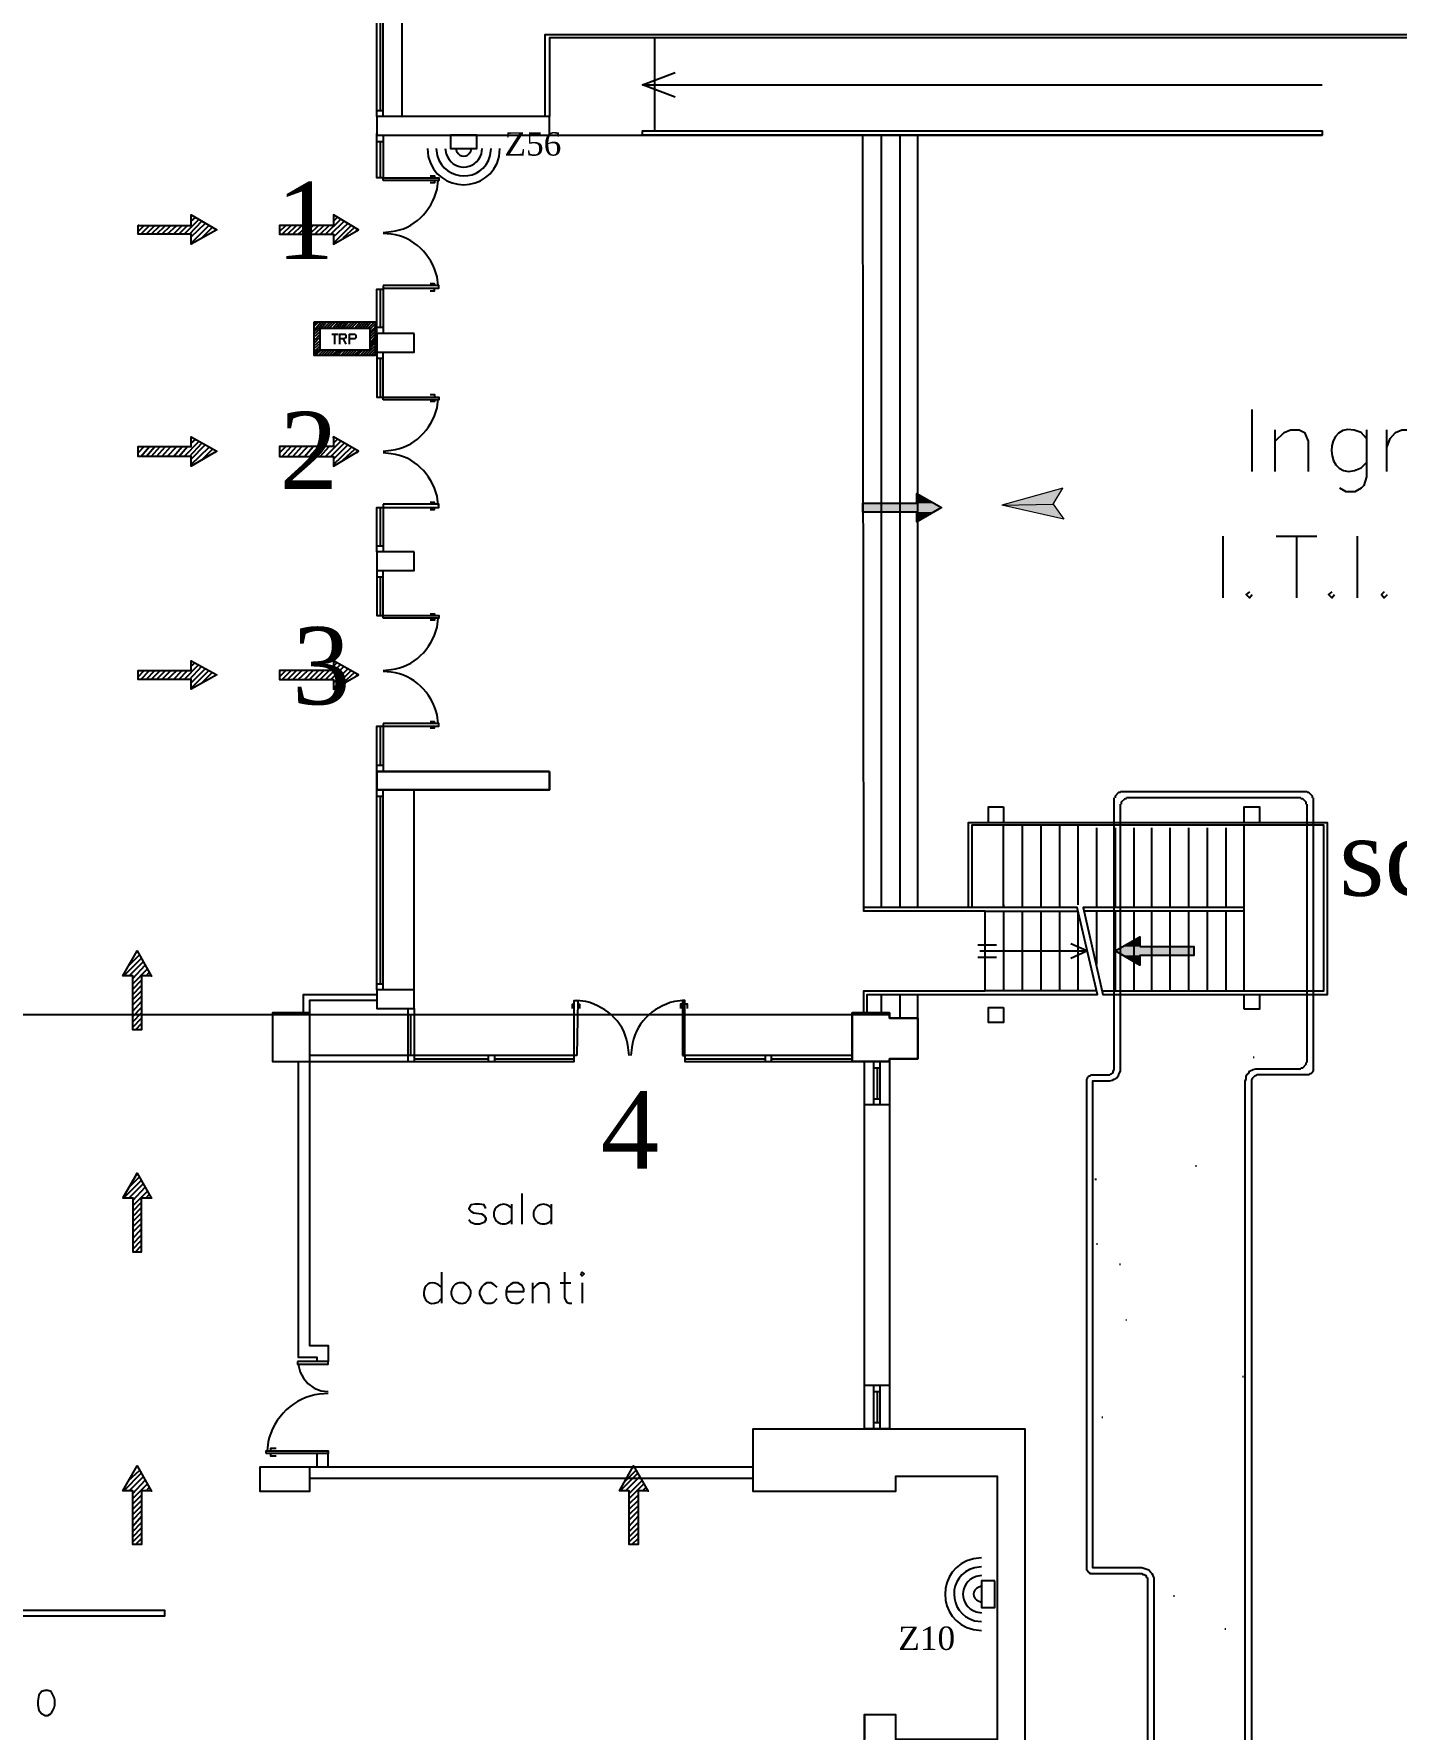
# Model space of a CAD drawing. Header units: millimetres. Extents: x 2592 to 5194, y 1172 to 2359.
# Drawn here: x 2598.707 to 2599.99, y 1181.737 to 1183.334 of the extents above; entities that cross this region are included whole.
import ezdxf

# ---------------------------------------------------------------- set-up
doc = ezdxf.new("R2010")
doc.units = ezdxf.units.MM
for name, color, linetype in [('PDF _Geometria', 7, 'Continuous'), ('PDF _Riempimenti solidi', 3, 'Continuous'), ('PDF _Testo', 7, 'Continuous')]:
    doc.layers.add(name, color=color, linetype=linetype)
doc.styles.add('PDF Times New Roman', font='times.ttf')

msp = doc.modelspace()

# ---------------------------------------------------------------- linework, layer by layer
msp.add_line((2595.3128, 1182.4099), (2599.5128, 1182.4099))
at = {"layer": 'PDF _Geometria', "lineweight": 25}
for points in [[(2599.0536, 1183.4232), (2599.0536, 1183.2557)], [(2599.1886, 1183.2557), (2599.1886, 1183.3332), (2600.1003, 1183.3332), (2600.1003, 1183.2382), (2600.0969, 1183.2382), (2600.0969, 1183.3299), (2599.1928, 1183.3299), (2599.1928, 1183.2557)], [(2599.2919, 1183.2424), (2599.2919, 1183.3299)], [(2599.3111, 1183.274), (2599.2803, 1183.2857), (2599.3111, 1183.2974)], [(2599.2803, 1183.2857), (2599.9203, 1183.2857)], [(2599.1928, 1183.2382), (2599.1928, 1183.2557), (2599.0303, 1183.2557), (2599.0303, 1183.2382), (2599.1928, 1183.2382), (2599.9203, 1183.2382), (2599.2803, 1183.2382), (2599.2803, 1183.2424), (2599.9203, 1183.2424), (2599.9203, 1183.2382)], [(2599.7078, 1182.4324), (2599.6028, 1182.4324), (2599.6028, 1182.5074), (2599.4886, 1182.5074), (2599.4878, 1183.2382)], [(2599.5053, 1182.5107), (2599.5053, 1183.2382)], [(2599.5228, 1182.5107), (2599.5228, 1183.2382)], [(2599.5394, 1182.5107), (2599.5394, 1183.2382)], [(2599.8544, 1182.9215), (2599.8544, 1182.9799)], [(2599.8761, 1182.9215), (2599.8761, 1182.9607)], [(2599.8761, 1182.9499), (2599.8844, 1182.9582), (2599.8903, 1182.9607), (2599.8986, 1182.9607), (2599.9036, 1182.9582), (2599.9069, 1182.9499), (2599.9069, 1182.9215)], [(2599.9619, 1182.9607), (2599.9619, 1182.9165), (2599.9594, 1182.9082), (2599.9569, 1182.9057), (2599.9511, 1182.9024), (2599.9428, 1182.9024), (2599.9369, 1182.9057)], [(2599.9619, 1182.9524), (2599.9569, 1182.9582)], [(2599.9811, 1182.9215), (2599.9811, 1182.9607)], [(2599.9811, 1182.944), (2599.9844, 1182.9524), (2599.9894, 1182.9582), (2599.9953, 1182.9607), (2600.0036, 1182.9607)], [(2599.9569, 1182.9249), (2599.9619, 1182.9299)], [(2599.8269, 1182.8024), (2599.8269, 1182.8607)], [(2599.8769, 1182.8607), (2599.9153, 1182.8607)], [(2599.8961, 1182.8607), (2599.8961, 1182.8024)], [(2599.9536, 1182.8024), (2599.9536, 1182.8607)], [(2599.8519, 1182.8082), (2599.8486, 1182.8057), (2599.8519, 1182.8024), (2599.8544, 1182.8057)], [(2599.9294, 1182.8082), (2599.9261, 1182.8057), (2599.9294, 1182.8024), (2599.9319, 1182.8057)], [(2599.9786, 1182.8082), (2599.9761, 1182.8057), (2599.9786, 1182.8024), (2599.9819, 1182.8057)], [(2599.0303, 1182.6215), (2599.0303, 1182.639), (2599.0303, 1182.6215)], [(2599.1928, 1182.639), (2599.1928, 1182.6215), (2599.1928, 1182.639)], [(2599.0653, 1182.4332), (2599.0303, 1182.4332), (2599.0303, 1182.4157), (2599.0653, 1182.4157), (2599.0653, 1182.4332), (2599.0653, 1182.6215)], [(2599.9061, 1182.6199), (2599.7303, 1182.6199)], [(2599.7561, 1181.7107), (2599.7561, 1181.8774), (2599.7561, 1181.879), (2599.7553, 1181.8799), (2599.7544, 1181.8815), (2599.7536, 1181.8815), (2599.7528, 1181.8824), (2599.7519, 1181.8824), (2599.7503, 1181.8832), (2599.7044, 1181.8832), (2599.7019, 1181.8832), (2599.7011, 1181.884), (2599.7003, 1181.8849), (2599.6986, 1181.8865), (2599.6986, 1181.889), (2599.6986, 1182.3474), (2599.6986, 1182.349), (2599.6994, 1182.3499), (2599.6994, 1182.3507), (2599.7003, 1182.3515), (2599.7011, 1182.3524), (2599.7019, 1182.3524), (2599.7028, 1182.3532), (2599.7044, 1182.3532), (2599.7186, 1182.3532), (2599.7203, 1182.3532), (2599.7211, 1182.354), (2599.7219, 1182.354), (2599.7228, 1182.3549), (2599.7236, 1182.3557), (2599.7236, 1182.3565), (2599.7244, 1182.3582), (2599.7244, 1182.359), (2599.7244, 1182.614)], [(2599.7303, 1182.619), (2599.7286, 1182.619), (2599.7253, 1182.6157), (2599.7253, 1182.614)], [(2599.7303, 1182.3565), (2599.7303, 1182.359), (2599.7303, 1182.6082)], [(2599.7361, 1182.6132), (2599.7344, 1182.6132), (2599.7311, 1182.6099), (2599.7311, 1182.6082)], [(2599.9003, 1182.614), (2599.7361, 1182.614)], [(2599.9119, 1182.614), (2599.9119, 1182.359), (2599.9119, 1182.3565), (2599.9111, 1182.3557), (2599.9103, 1182.3549), (2599.9094, 1182.354), (2599.9086, 1182.354), (2599.9078, 1182.3532), (2599.9061, 1182.3532), (2599.8594, 1182.3532), (2599.8586, 1182.3532), (2599.8578, 1182.3524), (2599.8569, 1182.3524), (2599.8561, 1182.3515), (2599.8553, 1182.3507), (2599.8544, 1182.3499), (2599.8544, 1182.349), (2599.8536, 1182.3482), (2599.8536, 1182.3474), (2599.8536, 1181.2432)], [(2599.9053, 1182.6082), (2599.9053, 1182.6099), (2599.9019, 1182.6132), (2599.9003, 1182.6132)], [(2599.9111, 1182.614), (2599.9111, 1182.6157), (2599.9078, 1182.619), (2599.9061, 1182.619)], [(2599.9061, 1182.3649), (2599.9061, 1182.6082)], [(2599.8469, 1182.5107), (2599.6953, 1182.5107), (2599.7136, 1182.429), (2599.9253, 1182.429), (2599.9253, 1182.5907), (2599.5869, 1182.5907), (2599.5869, 1182.5107)], [(2599.7136, 1182.4324), (2599.9219, 1182.4324), (2599.9219, 1182.5882), (2599.5903, 1182.5882), (2599.5903, 1182.5107)], [(2599.6203, 1182.5132), (2599.6203, 1182.5107), (2599.6203, 1182.589)], [(2599.6378, 1182.589), (2599.6378, 1182.5107)], [(2599.6553, 1182.589), (2599.6553, 1182.5107)], [(2599.6728, 1182.589), (2599.6728, 1182.5107)], [(2599.6903, 1182.589), (2599.6903, 1182.5132)], [(2599.8469, 1182.5074), (2599.8469, 1182.589)], [(2599.7078, 1182.5857), (2599.7078, 1182.5107)], [(2599.7253, 1182.5857), (2599.7253, 1182.5107)], [(2599.7428, 1182.5857), (2599.7428, 1182.5107)], [(2599.7594, 1182.5857), (2599.7594, 1182.5107)], [(2599.7769, 1182.5857), (2599.7769, 1182.5107)], [(2599.7944, 1182.5857), (2599.7944, 1182.5107)], [(2599.8119, 1182.5857), (2599.8119, 1182.5107)], [(2599.8294, 1182.5857), (2599.8294, 1182.5107)], [(2599.4919, 1182.4115), (2599.4919, 1182.429), (2599.6028, 1182.429), (2599.7086, 1182.429), (2599.6894, 1182.5107), (2599.6028, 1182.5107), (2599.4886, 1182.5107)], [(2599.6028, 1182.5074), (2599.6903, 1182.5074), (2599.6903, 1182.4324)], [(2599.6203, 1182.5074), (2599.6203, 1182.4324)], [(2599.6378, 1182.5074), (2599.6378, 1182.4324)], [(2599.6553, 1182.5074), (2599.6553, 1182.4324)], [(2599.6728, 1182.5074), (2599.6728, 1182.4324)], [(2599.8469, 1182.4324), (2599.8469, 1182.5074), (2599.6961, 1182.5074)], [(2599.7078, 1182.5074), (2599.7078, 1182.4574)], [(2599.7253, 1182.5074), (2599.7253, 1182.4324)], [(2599.7428, 1182.5074), (2599.7428, 1182.4324)], [(2599.7594, 1182.5074), (2599.7594, 1182.4324)], [(2599.7769, 1182.5074), (2599.7769, 1182.4324)], [(2599.7944, 1182.5074), (2599.7944, 1182.4324)], [(2599.8119, 1182.5074), (2599.8119, 1182.4324)], [(2599.8294, 1182.5074), (2599.8294, 1182.4324)], [(2599.5961, 1182.4757), (2599.6136, 1182.4757)], [(2599.6836, 1182.4632), (2599.6986, 1182.4699), (2599.6836, 1182.4765)], [(2599.5961, 1182.464), (2599.6136, 1182.464)], [(2599.5978, 1182.4699), (2599.6986, 1182.4699)], [(2598.9611, 1182.4115), (2598.9611, 1182.429), (2599.0303, 1182.429)], [(2599.4886, 1182.4115), (2599.4886, 1182.4324), (2599.6028, 1182.4324)], [(2599.5053, 1182.4115), (2599.5053, 1182.429)], [(2599.5394, 1182.4065), (2599.5128, 1182.4065), (2599.5128, 1182.4115), (2599.5128, 1182.4065), (2599.5394, 1182.4065), (2599.5394, 1182.429)], [(2599.5228, 1182.4065), (2599.5228, 1182.429)], [(2598.9669, 1182.4115), (2598.9319, 1182.4115), (2598.9319, 1182.3657), (2598.9669, 1182.3657), (2598.9669, 1182.0982), (2598.9844, 1182.0982), (2598.9844, 1182.0832)], [(2599.0303, 1182.4232), (2598.9669, 1182.4232), (2598.9669, 1182.3657), (2599.0594, 1182.3657)], [(2599.4778, 1182.4115), (2599.5128, 1182.4115), (2599.4778, 1182.4115)], [(2599.4778, 1182.4115), (2599.5128, 1182.4115), (2599.4778, 1182.4115)], [(2599.4778, 1182.3657), (2599.4778, 1182.4115), (2599.4778, 1182.3657)], [(2598.9561, 1182.3657), (2598.9561, 1182.0874), (2598.9736, 1182.0874), (2598.9736, 1182.0832)], [(2599.0594, 1182.3715), (2598.9669, 1182.3715)], [(2599.5128, 1182.3249), (2599.5128, 1182.0607), (2599.5128, 1182.0199), (2599.4894, 1182.0199), (2599.4894, 1182.0607), (2599.4894, 1182.3249), (2599.4894, 1182.3657)], [(2599.5128, 1182.3657), (2599.5128, 1182.3249), (2599.4894, 1182.3249)], [(2599.8553, 1182.3699), (2599.8561, 1182.3699)], [(2599.9003, 1182.3599), (2599.9019, 1182.3599), (2599.9053, 1182.3632), (2599.9053, 1182.3649)], [(2599.7619, 1181.4174), (2599.7619, 1181.4149), (2599.7619, 1181.2432), (2599.8478, 1181.2432), (2599.8478, 1182.3474), (2599.8486, 1182.349), (2599.8486, 1182.3515), (2599.8494, 1182.3532), (2599.8511, 1182.3549), (2599.8519, 1182.3565), (2599.8553, 1182.3582), (2599.8578, 1182.359), (2599.8594, 1182.359), (2599.9003, 1182.359)], [(2599.7619, 1181.7107), (2599.7619, 1181.8774), (2599.7619, 1181.879), (2599.7611, 1181.8815), (2599.7603, 1181.8832), (2599.7586, 1181.8849), (2599.7569, 1181.8865), (2599.7553, 1181.8874), (2599.7503, 1181.889), (2599.7044, 1181.889), (2599.7044, 1182.3474), (2599.7186, 1182.3474), (2599.7203, 1182.3474)], [(2599.7061, 1182.2549), (2599.7069, 1182.2549), (2599.7078, 1182.2549)], [(2599.8011, 1182.2674), (2599.8019, 1182.2674)], [(2599.1669, 1182.2124), (2599.1669, 1182.2415)], [(2599.1328, 1182.2274), (2599.1311, 1182.2307), (2599.1269, 1182.2315), (2599.1228, 1182.2315), (2599.1186, 1182.2307), (2599.1169, 1182.2274), (2599.1186, 1182.2249), (2599.1211, 1182.2232), (2599.1286, 1182.2224), (2599.1311, 1182.2207), (2599.1328, 1182.2182), (2599.1328, 1182.2165), (2599.1311, 1182.214), (2599.1269, 1182.2124), (2599.1228, 1182.2124), (2599.1186, 1182.214), (2599.1169, 1182.2165)], [(2599.1569, 1182.2315), (2599.1569, 1182.2124)], [(2599.1944, 1182.2315), (2599.1944, 1182.2124)], [(2599.7078, 1182.194), (2599.7086, 1182.194)], [(2599.7294, 1182.1749), (2599.7303, 1182.1749)], [(2599.0911, 1182.1674), (2599.0911, 1182.1382)], [(2599.1436, 1182.1532), (2599.1403, 1182.1557), (2599.1378, 1182.1574), (2599.1336, 1182.1574), (2599.1311, 1182.1557), (2599.1286, 1182.1532), (2599.1269, 1182.149), (2599.1269, 1182.1465), (2599.1286, 1182.1424), (2599.1311, 1182.139), (2599.1336, 1182.1382), (2599.1378, 1182.1382), (2599.1403, 1182.139), (2599.1436, 1182.1424)], [(2599.1769, 1182.1382), (2599.1769, 1182.1574)], [(2599.1769, 1182.1515), (2599.1811, 1182.1557), (2599.1836, 1182.1574), (2599.1878, 1182.1574), (2599.1903, 1182.1557), (2599.1919, 1182.1515), (2599.1919, 1182.1382)], [(2599.2028, 1182.1574), (2599.2128, 1182.1574)], [(2599.2069, 1182.1674), (2599.2069, 1182.1432), (2599.2086, 1182.139), (2599.2111, 1182.1382), (2599.2136, 1182.1382)], [(2599.2236, 1182.1574), (2599.2236, 1182.1382)], [(2599.0911, 1182.1532), (2599.0878, 1182.1557)], [(2599.0878, 1182.139), (2599.0911, 1182.1424)], [(2599.1628, 1182.1382), (2599.1653, 1182.139), (2599.1686, 1182.1424)], [(2599.7353, 1182.1224), (2599.7361, 1182.1224)], [(2599.5128, 1182.0607), (2599.4894, 1182.0607)], [(2599.8453, 1182.069), (2599.8461, 1182.069)], [(2599.7128, 1182.0307), (2599.7136, 1182.0307)], [(2599.4894, 1181.7507), (2599.5186, 1181.7507), (2599.5186, 1181.7274), (2599.6144, 1181.7274), (2599.6144, 1181.9749), (2599.5186, 1181.9749), (2599.5186, 1181.9607), (2599.3844, 1181.9607), (2599.3844, 1182.0199), (2599.6403, 1182.0199), (2599.6403, 1181.6665), (2599.5128, 1181.6665), (2599.5128, 1181.6257)], [(2598.9844, 1181.984), (2598.9844, 1181.9965), (2598.9736, 1181.9965), (2598.9736, 1181.984)], [(2598.9669, 1181.984), (2599.3844, 1181.984)], [(2598.9669, 1181.9732), (2599.3844, 1181.9732)], [(2599.7803, 1181.8624), (2599.7811, 1181.8624)], [(2599.8286, 1181.8315), (2599.8294, 1181.8315)], [(2598.7236, 1181.7724), (2598.7203, 1181.7732), (2598.7178, 1181.7732), (2598.7144, 1181.7724), (2598.7119, 1181.769), (2598.7111, 1181.7632), (2598.7111, 1181.7599), (2598.7119, 1181.7549), (2598.7144, 1181.7515), (2598.7178, 1181.7499), (2598.7203, 1181.7499), (2598.7236, 1181.7515)], [(2599.5128, 1181.6665), (2599.4894, 1181.6665), (2599.4894, 1181.6765), (2599.4778, 1181.6765), (2599.4778, 1181.6824), (2599.4894, 1181.6824), (2599.4894, 1181.7507), (2599.4894, 1181.7274)]]:
    msp.add_lwpolyline(points, dxfattribs=at)
at = {"layer": 'PDF _Geometria', "color": 4, "lineweight": 25}
for points in [[(2599.0303, 1183.2557), (2599.0303, 1183.4115)], [(2599.0336, 1183.2615), (2599.0336, 1183.4057)], [(2599.0361, 1183.2557), (2599.0361, 1183.4115)], [(2599.0303, 1183.2615), (2599.0361, 1183.2615)], [(2599.0361, 1183.2382), (2599.0361, 1183.1982), (2599.0303, 1183.1982), (2599.0303, 1183.2399)], [(2599.0303, 1183.2324), (2599.0361, 1183.2324)], [(2599.0336, 1183.1982), (2599.0336, 1183.2324)], [(2599.0803, 1183.1999), (2599.0844, 1183.1999), (2599.0844, 1183.1982)], [(2599.0844, 1183.1957), (2599.0844, 1183.1932), (2599.0803, 1183.1932)], [(2599.0869, 1183.1874), (2599.0878, 1183.1957)], [(2599.0361, 1183.1465), (2599.0436, 1183.1474)], [(2599.0436, 1183.1449), (2599.0361, 1183.1457)], [(2599.0844, 1183.0965), (2599.0844, 1183.0982), (2599.0803, 1183.0982)], [(2599.0878, 1183.0965), (2599.0869, 1183.1049)], [(2599.0303, 1183.0515), (2599.0303, 1183.0932), (2599.0361, 1183.0932), (2599.0361, 1183.0515)], [(2599.0336, 1183.0574), (2599.0336, 1183.0932)], [(2599.0803, 1183.0915), (2599.0844, 1183.0915), (2599.0844, 1183.094)], [(2599.0303, 1183.0574), (2599.0361, 1183.0574)], [(2599.0303, 1183.034), (2599.0303, 1182.9915), (2599.0361, 1182.9915), (2599.0361, 1183.034)], [(2599.0303, 1183.0282), (2599.0361, 1183.0282)], [(2599.0336, 1182.9915), (2599.0336, 1183.0282)], [(2599.0803, 1182.994), (2599.0844, 1182.994), (2599.0844, 1182.9915)], [(2599.0844, 1182.989), (2599.0844, 1182.9874), (2599.0803, 1182.9874)], [(2599.0869, 1182.9815), (2599.0878, 1182.9899)], [(2599.0361, 1182.9407), (2599.0436, 1182.9415)], [(2599.0436, 1182.9382), (2599.0361, 1182.939)], [(2599.0844, 1182.8907), (2599.0844, 1182.8924), (2599.0803, 1182.8924)], [(2599.0878, 1182.8899), (2599.0869, 1182.8982)], [(2599.0303, 1182.8457), (2599.0303, 1182.8874), (2599.0361, 1182.8874), (2599.0361, 1182.8457)], [(2599.0336, 1182.8515), (2599.0336, 1182.8874)], [(2599.0803, 1182.8857), (2599.0844, 1182.8857), (2599.0844, 1182.8874)], [(2599.0303, 1182.8515), (2599.0361, 1182.8515)], [(2599.0303, 1182.8282), (2599.0303, 1182.7857), (2599.0361, 1182.7857), (2599.0361, 1182.8282)], [(2599.0303, 1182.8224), (2599.0361, 1182.8224)], [(2599.0336, 1182.7857), (2599.0336, 1182.8224)], [(2599.0803, 1182.7874), (2599.0844, 1182.7874), (2599.0844, 1182.7857)], [(2599.0844, 1182.7832), (2599.0844, 1182.7815), (2599.0803, 1182.7815)], [(2599.0869, 1182.7749), (2599.0878, 1182.7832)], [(2599.0361, 1182.734), (2599.0436, 1182.7349)], [(2599.0436, 1182.7324), (2599.0361, 1182.7332)], [(2599.0844, 1182.684), (2599.0844, 1182.6857), (2599.0803, 1182.6857)], [(2599.0878, 1182.684), (2599.0869, 1182.6924)], [(2599.0303, 1182.639), (2599.0303, 1182.6815), (2599.0361, 1182.6815), (2599.0361, 1182.639)], [(2599.0336, 1182.6449), (2599.0336, 1182.6815)], [(2599.0803, 1182.6799), (2599.0844, 1182.6799), (2599.0844, 1182.6815)], [(2599.0303, 1182.6449), (2599.0361, 1182.6449)], [(2599.0303, 1182.4332), (2599.0303, 1182.6215)], [(2599.0361, 1182.4332), (2599.0361, 1182.6215)], [(2599.0303, 1182.6157), (2599.0361, 1182.6157)], [(2599.0336, 1182.439), (2599.0336, 1182.6157)], [(2599.0303, 1182.439), (2599.0361, 1182.439)], [(2599.0594, 1182.4157), (2599.0594, 1182.3657), (2599.2161, 1182.3657), (2599.2161, 1182.3715), (2599.0594, 1182.3715)], [(2599.0653, 1182.4157), (2599.0653, 1182.3657)], [(2599.2144, 1182.4157), (2599.2144, 1182.4199), (2599.2161, 1182.4199)], [(2599.2269, 1182.4224), (2599.2186, 1182.4232)], [(2599.2194, 1182.4199), (2599.2211, 1182.4199), (2599.2211, 1182.4157)], [(2599.3186, 1182.4232), (2599.3103, 1182.4224)], [(2599.3178, 1182.4199), (2599.3161, 1182.4199), (2599.3161, 1182.4157)], [(2599.3228, 1182.4157), (2599.3228, 1182.4199), (2599.3203, 1182.4199)], [(2599.0594, 1182.4099), (2599.0653, 1182.4099)], [(2599.0619, 1182.4099), (2599.0619, 1182.3715)], [(2599.0653, 1182.3682), (2599.1353, 1182.3682)], [(2599.1353, 1182.3657), (2599.1353, 1182.3715)], [(2599.1411, 1182.3657), (2599.1411, 1182.3715)], [(2599.1411, 1182.3682), (2599.2161, 1182.3682)], [(2599.2678, 1182.3715), (2599.2669, 1182.379)], [(2599.2703, 1182.379), (2599.2694, 1182.3715)], [(2599.4778, 1182.3715), (2599.3203, 1182.3715), (2599.3203, 1182.3657), (2599.4778, 1182.3657)], [(2599.3203, 1182.3682), (2599.3961, 1182.3682)], [(2599.3961, 1182.3657), (2599.3961, 1182.3715)], [(2599.4019, 1182.3657), (2599.4019, 1182.3715)], [(2599.4019, 1182.3682), (2599.4778, 1182.3682)], [(2599.4978, 1182.3657), (2599.4978, 1182.3249)], [(2599.5036, 1182.3657), (2599.5036, 1182.3249)], [(2599.4978, 1182.3599), (2599.5036, 1182.3599)], [(2599.5011, 1182.3599), (2599.5011, 1182.3307)], [(2599.4978, 1182.3307), (2599.5036, 1182.3307)], [(2598.9561, 1182.0807), (2598.9578, 1182.0732), (2598.9611, 1182.0674), (2598.9653, 1182.0624), (2598.9711, 1182.0582), (2598.9778, 1182.0557), (2598.9844, 1182.0549)], [(2599.4978, 1182.0607), (2599.4978, 1182.0199)], [(2599.5036, 1182.0607), (2599.5036, 1182.0199)], [(2598.9844, 1182.0532), (2598.9761, 1182.0524)], [(2599.4978, 1182.0549), (2599.5036, 1182.0549)], [(2599.5011, 1182.0549), (2599.5011, 1182.0257)], [(2599.4978, 1182.0257), (2599.5036, 1182.0257)], [(2598.9278, 1182.0074), (2598.9269, 1181.999)], [(2598.9303, 1181.999), (2598.9303, 1182.0015), (2598.9353, 1182.0015)], [(2598.9353, 1181.994), (2598.9303, 1181.994), (2598.9303, 1181.9965)]]:
    msp.add_lwpolyline(points, dxfattribs=at)
at = {"layer": 'PDF _Geometria', "color": 6, "lineweight": 25}
for points in [[(2599.0994, 1183.2382), (2599.0994, 1183.2257), (2599.1244, 1183.2257), (2599.1244, 1183.2382)], [(2598.9711, 1183.0624), (2599.0286, 1183.0624), (2599.0286, 1183.0307), (2598.9711, 1183.0307)], [(2598.9769, 1183.0565), (2599.0236, 1183.0565), (2599.0236, 1183.0357), (2598.9769, 1183.0357)], [(2599.6119, 1181.8765), (2599.5994, 1181.8765), (2599.5994, 1181.8515), (2599.6119, 1181.8515)]]:
    msp.add_lwpolyline(points, close=True, dxfattribs=at)
for points in [[(2599.0778, 1183.2257), (2599.0786, 1183.2182)], [(2599.0861, 1183.2257), (2599.0869, 1183.219)], [(2599.0944, 1183.2257), (2599.0953, 1183.2207)], [(2599.1044, 1183.2257), (2599.1053, 1183.2232)], [(2599.1186, 1183.2232), (2599.1194, 1183.2257)], [(2599.1286, 1183.2207), (2599.1294, 1183.2257)], [(2599.1369, 1183.219), (2599.1378, 1183.2257)], [(2599.1453, 1183.2182), (2599.1461, 1183.2257)], [(2598.9711, 1183.0607), (2598.9728, 1183.0624)], [(2598.9711, 1183.0582), (2598.9753, 1183.0624)], [(2598.9711, 1183.0557), (2598.9728, 1183.0565), (2598.9778, 1183.0624)], [(2598.9711, 1183.0532), (2598.9753, 1183.0565), (2598.9803, 1183.0624)], [(2598.9711, 1183.0507), (2598.9769, 1183.0557)], [(2598.9711, 1183.0482), (2598.9769, 1183.0532)], [(2598.9711, 1183.0449), (2598.9769, 1183.0507)], [(2598.9778, 1183.0565), (2598.9828, 1183.0624)], [(2598.9803, 1183.0565), (2598.9861, 1183.0624)], [(2598.9828, 1183.0565), (2598.9886, 1183.0624)], [(2598.9853, 1183.0565), (2598.9911, 1183.0624)], [(2598.9878, 1183.0507), (2598.9936, 1183.0507)], [(2598.9886, 1183.0565), (2598.9936, 1183.0624)], [(2598.9903, 1183.0507), (2598.9903, 1183.0415)], [(2598.9911, 1183.0565), (2598.9961, 1183.0624)], [(2598.9936, 1183.0565), (2598.9986, 1183.0624)], [(2598.9953, 1183.0415), (2598.9953, 1183.0507), (2599.0003, 1183.0507), (2599.0011, 1183.0499), (2599.0011, 1183.0474), (2599.0003, 1183.0474), (2598.9994, 1183.0465), (2598.9953, 1183.0465)], [(2598.9961, 1183.0565), (2599.0011, 1183.0624)], [(2598.9986, 1183.0565), (2599.0036, 1183.0624)], [(2599.0011, 1183.0565), (2599.0069, 1183.0624)], [(2599.0036, 1183.0565), (2599.0094, 1183.0624)], [(2599.0044, 1183.0415), (2599.0044, 1183.0507), (2599.0094, 1183.0507), (2599.0103, 1183.0499), (2599.0103, 1183.0474), (2599.0094, 1183.0465), (2599.0044, 1183.0465)], [(2599.0061, 1183.0565), (2599.0119, 1183.0624)], [(2599.0094, 1183.0565), (2599.0144, 1183.0624)], [(2599.0119, 1183.0565), (2599.0169, 1183.0624)], [(2599.0144, 1183.0565), (2599.0194, 1183.0624)], [(2599.0169, 1183.0565), (2599.0219, 1183.0624)], [(2599.0194, 1183.0565), (2599.0244, 1183.0624)], [(2599.0219, 1183.0565), (2599.0278, 1183.0624)], [(2599.0286, 1183.0607), (2599.0244, 1183.0565), (2599.0236, 1183.0557)], [(2599.0286, 1183.0582), (2599.0278, 1183.0565), (2599.0236, 1183.0532)], [(2599.0236, 1183.0507), (2599.0286, 1183.0557)], [(2599.0236, 1183.0482), (2599.0286, 1183.0532)], [(2599.0236, 1183.0457), (2599.0286, 1183.0507)], [(2598.9711, 1183.0424), (2598.9769, 1183.0482)], [(2598.9711, 1183.0399), (2598.9769, 1183.0449)], [(2598.9711, 1183.0374), (2598.9769, 1183.0424)], [(2598.9711, 1183.0349), (2598.9728, 1183.0357), (2598.9769, 1183.0399)], [(2598.9711, 1183.0324), (2598.9753, 1183.0357), (2598.9769, 1183.0374)], [(2598.9719, 1183.0307), (2598.9778, 1183.0357)], [(2598.9753, 1183.0307), (2598.9803, 1183.0357)], [(2598.9778, 1183.0307), (2598.9828, 1183.0357)], [(2598.9803, 1183.0307), (2598.9853, 1183.0357)], [(2598.9828, 1183.0307), (2598.9878, 1183.0357)], [(2598.9853, 1183.0307), (2598.9903, 1183.0357)], [(2598.9878, 1183.0307), (2598.9936, 1183.0357)], [(2598.9903, 1183.0307), (2598.9961, 1183.0357)], [(2598.9928, 1183.0307), (2598.9986, 1183.0357)], [(2598.9961, 1183.0307), (2599.0011, 1183.0357)], [(2598.9986, 1183.0465), (2599.0011, 1183.0415)], [(2598.9986, 1183.0307), (2599.0036, 1183.0357)], [(2599.0011, 1183.0307), (2599.0061, 1183.0357)], [(2599.0036, 1183.0307), (2599.0086, 1183.0357)], [(2599.0061, 1183.0307), (2599.0111, 1183.0357)], [(2599.0086, 1183.0307), (2599.0144, 1183.0357)], [(2599.0111, 1183.0307), (2599.0169, 1183.0357)], [(2599.0144, 1183.0307), (2599.0194, 1183.0357)], [(2599.0169, 1183.0307), (2599.0219, 1183.0357)], [(2599.0194, 1183.0307), (2599.0286, 1183.0399)], [(2599.0219, 1183.0307), (2599.0286, 1183.0374)], [(2599.0236, 1183.0424), (2599.0286, 1183.0482)], [(2599.0236, 1183.0399), (2599.0286, 1183.0457)], [(2599.0236, 1183.0374), (2599.0286, 1183.0432)], [(2599.0244, 1183.0307), (2599.0286, 1183.0349)], [(2599.0269, 1183.0307), (2599.0286, 1183.0324)], [(2599.5994, 1181.8982), (2599.5919, 1181.8974)], [(2599.5994, 1181.8899), (2599.5928, 1181.889)], [(2599.5994, 1181.8815), (2599.5944, 1181.8807)], [(2599.5994, 1181.8715), (2599.5969, 1181.8707)], [(2599.5969, 1181.8574), (2599.5994, 1181.8565)], [(2599.5928, 1181.839), (2599.5994, 1181.8382)], [(2599.5944, 1181.8474), (2599.5994, 1181.8465)], [(2599.5919, 1181.8307), (2599.5994, 1181.8299)]]:
    msp.add_lwpolyline(points, dxfattribs=at)
at = {"layer": 'PDF _Geometria', "color": 4, "lineweight": 25}
for points in [[(2599.0361, 1183.1957), (2599.0361, 1183.1982), (2599.0886, 1183.1982), (2599.0886, 1183.1957)], [(2599.0361, 1183.0965), (2599.0361, 1183.094), (2599.0886, 1183.094), (2599.0886, 1183.0965)], [(2599.0361, 1182.989), (2599.0361, 1182.9915), (2599.0886, 1182.9915), (2599.0886, 1182.989)], [(2599.0361, 1182.8907), (2599.0361, 1182.8874), (2599.0886, 1182.8874), (2599.0886, 1182.8907)], [(2599.0361, 1182.7832), (2599.0361, 1182.7857), (2599.0886, 1182.7857), (2599.0886, 1182.7832)], [(2599.0361, 1182.684), (2599.0361, 1182.6815), (2599.0886, 1182.6815), (2599.0886, 1182.684)], [(2599.2186, 1182.3715), (2599.2161, 1182.3715), (2599.2161, 1182.4232), (2599.2194, 1182.4232)], [(2599.3178, 1182.3715), (2599.3203, 1182.3715), (2599.3203, 1182.4232), (2599.3178, 1182.4232)], [(2598.9553, 1182.0832), (2598.9553, 1182.0807), (2598.9844, 1182.0807), (2598.9844, 1182.0832)], [(2598.9261, 1181.9965), (2598.9261, 1181.999), (2598.9844, 1181.999), (2598.9844, 1181.9965)]]:
    msp.add_lwpolyline(points, close=True, dxfattribs=at)
at = {"layer": 'PDF _Geometria', "color": 3, "lineweight": 25}
for points in [[(2598.8061, 1183.1532), (2598.8053, 1183.1532), (2598.8553, 1183.1532), (2598.8553, 1183.1632), (2598.8794, 1183.149), (2598.8553, 1183.1357), (2598.8553, 1183.1449), (2598.8053, 1183.1449), (2598.8053, 1183.1532)], [(2598.8553, 1183.1624), (2598.8561, 1183.1624)], [(2598.9386, 1183.1532), (2598.9386, 1183.1449), (2598.9894, 1183.1449), (2598.9894, 1183.1357), (2599.0128, 1183.149), (2598.9894, 1183.1632), (2598.9894, 1183.1532), (2598.9386, 1183.1532), (2598.9394, 1183.1532)], [(2598.9894, 1183.1624), (2598.9903, 1183.1624)], [(2598.8053, 1183.1474), (2598.8111, 1183.1532)], [(2598.8078, 1183.1449), (2598.8161, 1183.1532)], [(2598.8128, 1183.1449), (2598.8211, 1183.1532)], [(2598.8178, 1183.1449), (2598.8261, 1183.1532)], [(2598.8228, 1183.1449), (2598.8311, 1183.1532)], [(2598.8278, 1183.1449), (2598.8361, 1183.1532)], [(2598.8328, 1183.1449), (2598.8419, 1183.1532)], [(2598.8386, 1183.1449), (2598.8469, 1183.1532)], [(2598.8436, 1183.1449), (2598.8519, 1183.1532)], [(2598.8486, 1183.1449), (2598.8628, 1183.159)], [(2598.8536, 1183.1449), (2598.8653, 1183.1574)], [(2598.8553, 1183.1574), (2598.8594, 1183.1607)], [(2598.8553, 1183.1424), (2598.8686, 1183.1549)], [(2598.8553, 1183.1365), (2598.8719, 1183.1532)], [(2598.8653, 1183.1415), (2598.8753, 1183.1515)], [(2598.8778, 1183.1482), (2598.8786, 1183.1499)], [(2598.9386, 1183.1474), (2598.9444, 1183.1532)], [(2598.9411, 1183.1449), (2598.9494, 1183.1532)], [(2598.9461, 1183.1449), (2598.9544, 1183.1532)], [(2598.9511, 1183.1449), (2598.9594, 1183.1532)], [(2598.9561, 1183.1449), (2598.9653, 1183.1532)], [(2598.9619, 1183.1449), (2598.9703, 1183.1532)], [(2598.9669, 1183.1449), (2598.9753, 1183.1532)], [(2598.9719, 1183.1449), (2598.9803, 1183.1532)], [(2598.9769, 1183.1449), (2598.9853, 1183.1532)], [(2598.9819, 1183.1449), (2598.9961, 1183.159)], [(2598.9869, 1183.1449), (2598.9994, 1183.1574)], [(2598.9894, 1183.1574), (2598.9928, 1183.1607)], [(2598.9894, 1183.1424), (2599.0028, 1183.1549)], [(2598.9894, 1183.1365), (2599.0061, 1183.1532)], [(2598.9986, 1183.1415), (2599.0094, 1183.1515)], [(2599.0111, 1183.1482), (2599.0119, 1183.1499)], [(2598.8053, 1182.9449), (2598.8553, 1182.9449), (2598.8553, 1182.954), (2598.8794, 1182.9407), (2598.8553, 1182.9265), (2598.8553, 1182.9357), (2598.8053, 1182.9357), (2598.8053, 1182.9449), (2598.8053, 1182.944)], [(2598.8053, 1182.939), (2598.8111, 1182.9449)], [(2598.8078, 1182.9357), (2598.8161, 1182.9449)], [(2598.8128, 1182.9357), (2598.8211, 1182.9449)], [(2598.8178, 1182.9357), (2598.8261, 1182.9449)], [(2598.8228, 1182.9357), (2598.8311, 1182.9449)], [(2598.8278, 1182.9357), (2598.8361, 1182.9449)], [(2598.8328, 1182.9357), (2598.8419, 1182.9449)], [(2598.8386, 1182.9357), (2598.8469, 1182.9449)], [(2598.8436, 1182.9357), (2598.8519, 1182.9449)], [(2598.8486, 1182.9357), (2598.8628, 1182.9499)], [(2598.8536, 1182.9357), (2598.8653, 1182.9482)], [(2598.8553, 1182.9532), (2598.8561, 1182.954)], [(2598.8553, 1182.9482), (2598.8594, 1182.9515)], [(2598.8553, 1182.9332), (2598.8686, 1182.9465)], [(2598.8553, 1182.9282), (2598.8719, 1182.944)], [(2598.8653, 1182.9324), (2598.8753, 1182.9424)], [(2598.8778, 1182.939), (2598.8786, 1182.9407)], [(2598.9386, 1182.944), (2598.9394, 1182.9449)], [(2598.9386, 1182.939), (2598.9444, 1182.9449)], [(2598.9411, 1182.9357), (2598.9494, 1182.9449)], [(2598.9461, 1182.9357), (2598.9544, 1182.9449)], [(2598.9511, 1182.9357), (2598.9594, 1182.9449)], [(2598.9561, 1182.9357), (2598.9653, 1182.9449)], [(2598.9619, 1182.9357), (2598.9703, 1182.9449)], [(2598.9669, 1182.9357), (2598.9753, 1182.9449)], [(2598.9719, 1182.9357), (2598.9803, 1182.9449)], [(2598.9769, 1182.9357), (2598.9853, 1182.9449)], [(2598.9819, 1182.9357), (2598.9961, 1182.9499)], [(2598.9869, 1182.9357), (2598.9994, 1182.9482)], [(2598.9894, 1182.9532), (2598.9894, 1182.954)], [(2598.9894, 1182.9482), (2598.9928, 1182.9515)], [(2598.9894, 1182.9332), (2599.0028, 1182.9465)], [(2598.9894, 1182.9282), (2599.0061, 1182.944)], [(2598.9986, 1182.9324), (2599.0094, 1182.9424)], [(2599.0111, 1182.939), (2599.0119, 1182.9407)], [(2598.8053, 1182.734), (2598.8553, 1182.734), (2598.8553, 1182.7432), (2598.8794, 1182.7299), (2598.8553, 1182.7165), (2598.8553, 1182.7257), (2598.8053, 1182.7257), (2598.8053, 1182.734), (2598.8053, 1182.7332)], [(2598.8053, 1182.7282), (2598.8111, 1182.734)], [(2598.8078, 1182.7257), (2598.8161, 1182.734)], [(2598.8128, 1182.7257), (2598.8211, 1182.734)], [(2598.8178, 1182.7257), (2598.8261, 1182.734)], [(2598.8228, 1182.7257), (2598.8311, 1182.734)], [(2598.8278, 1182.7257), (2598.8361, 1182.734)], [(2598.8328, 1182.7257), (2598.8419, 1182.734)], [(2598.8386, 1182.7257), (2598.8469, 1182.734)], [(2598.8436, 1182.7257), (2598.8519, 1182.734)], [(2598.8486, 1182.7257), (2598.8628, 1182.7399)], [(2598.8536, 1182.7257), (2598.8653, 1182.7382)], [(2598.8553, 1182.7432), (2598.8561, 1182.7432)], [(2598.8553, 1182.7382), (2598.8594, 1182.7415)], [(2598.8553, 1182.7224), (2598.8686, 1182.7357)], [(2598.8553, 1182.7174), (2598.8719, 1182.734)], [(2598.8653, 1182.7224), (2598.8753, 1182.7324)], [(2598.9386, 1182.7332), (2598.9394, 1182.734)], [(2598.9386, 1182.7282), (2598.9444, 1182.734)], [(2598.9411, 1182.7257), (2598.9494, 1182.734)], [(2598.9461, 1182.7257), (2598.9544, 1182.734)], [(2598.9511, 1182.7257), (2598.9594, 1182.734)], [(2598.9561, 1182.7257), (2598.9653, 1182.734)], [(2598.9619, 1182.7257), (2598.9703, 1182.734)], [(2598.9669, 1182.7257), (2598.9753, 1182.734)], [(2598.9719, 1182.7257), (2598.9803, 1182.734)], [(2598.9769, 1182.7257), (2598.9853, 1182.734)], [(2598.9819, 1182.7257), (2598.9961, 1182.7399)], [(2598.9869, 1182.7257), (2598.9994, 1182.7382)], [(2598.9894, 1182.7432), (2598.9903, 1182.7432)], [(2598.9894, 1182.7382), (2598.9928, 1182.7415)], [(2598.9894, 1182.7224), (2599.0028, 1182.7357)], [(2598.9894, 1182.7174), (2599.0061, 1182.734)], [(2598.9986, 1182.7224), (2599.0094, 1182.7324)], [(2598.8778, 1182.729), (2598.8786, 1182.7307)], [(2599.0111, 1182.729), (2599.0119, 1182.7307)], [(2598.8178, 1182.4465), (2598.8086, 1182.4465), (2598.8086, 1182.3957), (2598.8003, 1182.3957), (2598.8003, 1182.4465), (2598.7911, 1182.4465), (2598.8044, 1182.4699), (2598.8178, 1182.4465), (2598.8186, 1182.4465)], [(2598.7919, 1182.4465), (2598.8086, 1182.4632)], [(2598.7961, 1182.4557), (2598.8069, 1182.4665)], [(2598.7969, 1182.4465), (2598.8103, 1182.4599)], [(2598.8036, 1182.4682), (2598.8044, 1182.469)], [(2598.8003, 1182.444), (2598.8119, 1182.4565)], [(2598.8003, 1182.439), (2598.8144, 1182.4532)], [(2598.8128, 1182.4465), (2598.8161, 1182.4499)], [(2598.8003, 1182.434), (2598.8086, 1182.4424)], [(2598.8003, 1182.429), (2598.8086, 1182.4374)], [(2598.8003, 1182.424), (2598.8086, 1182.4324)], [(2598.8003, 1182.419), (2598.8086, 1182.4274)], [(2598.8003, 1182.4132), (2598.8086, 1182.4224)], [(2598.8003, 1182.4082), (2598.8086, 1182.4165)], [(2598.8003, 1182.4032), (2598.8086, 1182.4115)], [(2598.8003, 1182.3982), (2598.8086, 1182.4065)], [(2598.8028, 1182.3957), (2598.8086, 1182.4015)], [(2598.8078, 1182.3957), (2598.8086, 1182.3965)], [(2598.8044, 1182.2607), (2598.7911, 1182.2374), (2598.8003, 1182.2374), (2598.8003, 1182.1865), (2598.8086, 1182.1865), (2598.8086, 1182.2374), (2598.8178, 1182.2374)], [(2598.7919, 1182.2374), (2598.8086, 1182.254)], [(2598.7961, 1182.2465), (2598.8069, 1182.2574)], [(2598.8036, 1182.259), (2598.8044, 1182.2607), (2598.8178, 1182.2374), (2598.8186, 1182.2374)], [(2598.7969, 1182.2374), (2598.8103, 1182.2507)], [(2598.8003, 1182.2349), (2598.8119, 1182.2474)], [(2598.8003, 1182.2299), (2598.8144, 1182.244)], [(2598.8128, 1182.2374), (2598.8161, 1182.2407)], [(2598.8003, 1182.2249), (2598.8086, 1182.2332)], [(2598.8003, 1182.2199), (2598.8086, 1182.2282)], [(2598.8003, 1182.2149), (2598.8086, 1182.2232)], [(2598.8003, 1182.2099), (2598.8086, 1182.2182)], [(2598.8003, 1182.2049), (2598.8086, 1182.2132)], [(2598.8003, 1182.199), (2598.8086, 1182.2082)], [(2598.8003, 1182.194), (2598.8086, 1182.2024)], [(2598.8003, 1182.189), (2598.8086, 1182.1974)], [(2598.8028, 1182.1865), (2598.8086, 1182.1924)], [(2598.8078, 1182.1865), (2598.8086, 1182.1874)], [(2598.8178, 1181.9615), (2598.8086, 1181.9615), (2598.8086, 1181.9107), (2598.8003, 1181.9107), (2598.8003, 1181.9615), (2598.7911, 1181.9615), (2598.8044, 1181.9849), (2598.8178, 1181.9615), (2598.8186, 1181.9615)], [(2598.7961, 1181.9707), (2598.8069, 1181.9807)], [(2598.8036, 1181.9832), (2598.8044, 1181.984)], [(2599.2644, 1181.9707), (2599.2744, 1181.9807)], [(2599.2711, 1181.9832), (2599.2728, 1181.984)], [(2598.7919, 1181.9615), (2598.8086, 1181.9782)], [(2598.7969, 1181.9615), (2598.8103, 1181.9749)], [(2598.8003, 1181.959), (2598.8119, 1181.9715)], [(2598.8003, 1181.954), (2598.8144, 1181.9682)], [(2598.8128, 1181.9615), (2598.8161, 1181.9649)], [(2599.2594, 1181.9615), (2599.2761, 1181.9782)], [(2599.2644, 1181.9615), (2599.2778, 1181.9749)], [(2599.2678, 1181.959), (2599.2803, 1181.9715)], [(2599.2678, 1181.954), (2599.2819, 1181.9682)], [(2599.2803, 1181.9615), (2599.2836, 1181.9649)], [(2598.8003, 1181.949), (2598.8086, 1181.9574)], [(2598.8003, 1181.944), (2598.8086, 1181.9524)], [(2599.2678, 1181.949), (2599.2761, 1181.9574)], [(2599.2678, 1181.944), (2599.2761, 1181.9524)], [(2599.2853, 1181.9615), (2599.2861, 1181.9615)], [(2598.8003, 1181.939), (2598.8086, 1181.9474)], [(2598.8003, 1181.934), (2598.8086, 1181.9424)], [(2598.8003, 1181.9282), (2598.8086, 1181.9374)], [(2599.2678, 1181.939), (2599.2761, 1181.9474)], [(2599.2678, 1181.934), (2599.2761, 1181.9424)], [(2599.2678, 1181.9282), (2599.2761, 1181.9374)], [(2598.8003, 1181.9232), (2598.8086, 1181.9315)], [(2598.8003, 1181.9182), (2598.8086, 1181.9265)], [(2598.8003, 1181.9132), (2598.8086, 1181.9215)], [(2598.8028, 1181.9107), (2598.8086, 1181.9165)], [(2599.2678, 1181.9232), (2599.2761, 1181.9315)], [(2599.2678, 1181.9182), (2599.2761, 1181.9265)], [(2599.2678, 1181.9132), (2599.2761, 1181.9215)], [(2599.2703, 1181.9107), (2599.2761, 1181.9165)], [(2598.8078, 1181.9107), (2598.8086, 1181.9115)], [(2599.2753, 1181.9107), (2599.2761, 1181.9115)]]:
    msp.add_lwpolyline(points, dxfattribs=at)
at = {"layer": 'PDF _Geometria', "lineweight": 25}
for points in [[(2599.0653, 1183.0515), (2599.0303, 1183.0515), (2599.0303, 1183.034), (2599.0653, 1183.034)], [(2599.6678, 1182.8907), (2599.6669, 1182.8907)], [(2599.0653, 1182.8457), (2599.0303, 1182.8457), (2599.0303, 1182.8282), (2599.0653, 1182.8282)], [(2599.1928, 1182.639), (2599.0303, 1182.639)], [(2599.1928, 1182.6215), (2599.0303, 1182.6215)], [(2599.6203, 1182.6057), (2599.6203, 1182.5907), (2599.6061, 1182.5907), (2599.6061, 1182.6057)], [(2599.8469, 1182.5907), (2599.8469, 1182.6057), (2599.8611, 1182.6057), (2599.8611, 1182.5907)], [(2599.7486, 1182.474), (2599.7994, 1182.474), (2599.7994, 1182.4657), (2599.7486, 1182.4657), (2599.7486, 1182.4565), (2599.7253, 1182.4699), (2599.7486, 1182.4832)], [(2599.8469, 1182.4149), (2599.8469, 1182.429), (2599.8611, 1182.429), (2599.8611, 1182.4149)], [(2599.6203, 1182.4165), (2599.6203, 1182.4024), (2599.6061, 1182.4024), (2599.6061, 1182.4165)], [(2599.5128, 1182.3682), (2599.5394, 1182.3682), (2599.5394, 1182.4065), (2599.5394, 1182.3682), (2599.5128, 1182.3682), (2599.5128, 1182.3657)], [(2599.4778, 1182.3657), (2599.5128, 1182.3657)], [(2599.1519, 1182.149), (2599.1686, 1182.149), (2599.1686, 1182.1515), (2599.1669, 1182.1549), (2599.1653, 1182.1557), (2599.1628, 1182.1574), (2599.1586, 1182.1574), (2599.1561, 1182.1557), (2599.1528, 1182.1532)], [(2599.2219, 1182.1657), (2599.2236, 1182.164), (2599.2253, 1182.1657), (2599.2236, 1182.1674)], [(2598.9436, 1181.984), (2598.9669, 1181.984), (2598.9669, 1181.9607), (2598.9203, 1181.9607), (2598.9203, 1181.984)]]:
    msp.add_lwpolyline(points, close=True, dxfattribs=at)
at = {"layer": 'PDF _Geometria', "color": 3, "lineweight": 25}
for points in [[(2598.9894, 1182.9449), (2598.9386, 1182.9449), (2598.9386, 1182.9357), (2598.9894, 1182.9357), (2598.9894, 1182.9265), (2599.0128, 1182.9407), (2598.9894, 1182.954)], [(2599.5386, 1182.8832), (2599.4878, 1182.8832), (2599.4878, 1182.8915), (2599.5386, 1182.8915), (2599.5386, 1182.9007), (2599.5619, 1182.8874), (2599.5386, 1182.874)], [(2598.9894, 1182.734), (2598.9386, 1182.734), (2598.9386, 1182.7257), (2598.9894, 1182.7257), (2598.9894, 1182.7165), (2599.0128, 1182.7299), (2598.9894, 1182.7432)], [(2599.2761, 1181.9615), (2599.2761, 1181.9107), (2599.2678, 1181.9107), (2599.2678, 1181.9615), (2599.2586, 1181.9615), (2599.2719, 1181.9849), (2599.2853, 1181.9615)], [(2596.2761, 1181.849), (2598.8303, 1181.849), (2598.8303, 1181.8432), (2596.2761, 1181.8432)]]:
    msp.add_lwpolyline(points, close=True, dxfattribs=at)
at = {"layer": 'PDF _Geometria', "color": 3, "lineweight": 0}
msp.add_lwpolyline([(2599.5386, 1182.9007), (2599.5386, 1182.8915), (2599.4878, 1182.8915), (2599.4878, 1182.8832), (2599.5386, 1182.8832), (2599.5386, 1182.874), (2599.5619, 1182.8874)], close=True, dxfattribs=at)
at = {"layer": 'PDF _Geometria', "lineweight": 0}
for points in [[(2599.6186, 1182.8899), (2599.6669, 1182.8907), (2599.6761, 1182.9057)], [(2599.6186, 1182.8899), (2599.6669, 1182.8907), (2599.6769, 1182.8765)], [(2599.7486, 1182.4832), (2599.7253, 1182.4699), (2599.7486, 1182.4565), (2599.7486, 1182.4657), (2599.7994, 1182.4657), (2599.7994, 1182.474), (2599.7486, 1182.474)]]:
    msp.add_lwpolyline(points, close=True, dxfattribs=at)
at = {"layer": 'PDF _Geometria', "lineweight": 25}
msp.add_lwpolyline([(2599.1144, 1182.1557), (2599.1119, 1182.1574), (2599.1078, 1182.1574, 1.126285), (2599.1144, 1182.139)], format="xyb", dxfattribs=at)
for centre in [(2599.1494, 1182.222), (2599.1869, 1182.222)]:
    msp.add_arc(centre, 0.00925, 35.8377, 324.1623, dxfattribs=at)
at = {"layer": 'PDF _Geometria', "color": 6, "lineweight": 25}
for points in [[(2599.0786, 1183.2182), (2599.0866, 1183.1827), (2599.1372, 1183.1827), (2599.1453, 1183.2182)], [(2599.0869, 1183.219), (2599.0944, 1183.1938), (2599.1296, 1183.1932), (2599.1369, 1183.219)], [(2599.0953, 1183.2207), (2599.1011, 1183.2041), (2599.1228, 1183.2041), (2599.1286, 1183.2207)], [(2599.1053, 1183.2232), (2599.1087, 1183.2167), (2599.1152, 1183.2167), (2599.1186, 1183.2232)], [(2599.5919, 1181.8974), (2599.5564, 1181.8893), (2599.5564, 1181.8387), (2599.5919, 1181.8307)], [(2599.5928, 1181.889), (2599.5669, 1181.8817), (2599.5675, 1181.8465), (2599.5928, 1181.839)], [(2599.5944, 1181.8807), (2599.5778, 1181.8749), (2599.5778, 1181.8532), (2599.5944, 1181.8474)], [(2599.5969, 1181.8707), (2599.5904, 1181.8673), (2599.5904, 1181.8608), (2599.5969, 1181.8574)]]:
    msp.add_open_spline(points, degree=3, dxfattribs=at)
at = {"layer": 'PDF _Geometria', "color": 4, "lineweight": 25}
for points in [[(2599.0436, 1183.1474), (2599.0653, 1183.1497), (2599.0816, 1183.1668), (2599.0869, 1183.1874)], [(2599.0869, 1183.1049), (2599.0816, 1183.1255), (2599.0653, 1183.1426), (2599.0436, 1183.1449)], [(2599.0436, 1182.9415), (2599.0653, 1182.9438), (2599.0816, 1182.9609), (2599.0869, 1182.9815)], [(2599.0869, 1182.8982), (2599.0816, 1182.9188), (2599.0653, 1182.9359), (2599.0436, 1182.9382)], [(2599.0436, 1182.7349), (2599.0653, 1182.7372), (2599.0816, 1182.7543), (2599.0869, 1182.7749)], [(2599.0869, 1182.6924), (2599.0816, 1182.713), (2599.0653, 1182.7301), (2599.0436, 1182.7324)], [(2599.2669, 1182.379), (2599.2646, 1182.4008), (2599.2475, 1182.4171), (2599.2269, 1182.4224)], [(2599.3103, 1182.4224), (2599.2896, 1182.4171), (2599.2725, 1182.4008), (2599.2703, 1182.379)], [(2598.9761, 1182.0524), (2598.9524, 1182.0499), (2598.9327, 1182.0304), (2598.9278, 1182.0074)]]:
    msp.add_open_spline(points, degree=3, dxfattribs=at)
at = {"layer": 'PDF _Geometria', "lineweight": 25}
for points in [[(2599.9569, 1182.9582), (2599.9187, 1182.9756), (2599.9208, 1182.9058), (2599.9569, 1182.9249)], [(2599.7203, 1182.3474), (2599.7276, 1182.35), (2599.727, 1182.3499), (2599.7303, 1182.3565)], [(2599.0878, 1182.1557), (2599.071, 1182.1649), (2599.0687, 1182.1316), (2599.0878, 1182.139)], [(2599.1144, 1182.139), (2599.1194, 1182.1444), (2599.1208, 1182.1507), (2599.1144, 1182.1557)], [(2599.1519, 1182.149), (2599.1513, 1182.1411), (2599.155, 1182.1374), (2599.1628, 1182.1382)], [(2598.7236, 1181.7515), (2598.7282, 1181.7599), (2598.7282, 1181.7638), (2598.7236, 1181.7724)]]:
    msp.add_open_spline(points, degree=3, dxfattribs=at)
at = {"layer": 'PDF _Riempimenti solidi', "lineweight": 0, "transparency": 33554559}
for points in [[(2599.4878, 1182.8915), (2599.5619, 1182.8874), (2599.4878, 1182.8874)], [(2599.4878, 1182.8915), (2599.5544, 1182.8915), (2599.5619, 1182.8874)], [(2599.5386, 1182.9007), (2599.5544, 1182.8915), (2599.5386, 1182.8915)], [(2599.4878, 1182.8874), (2599.5544, 1182.8832), (2599.4878, 1182.8832)], [(2599.4878, 1182.8874), (2599.5619, 1182.8874), (2599.5544, 1182.8832)], [(2599.5386, 1182.8832), (2599.5544, 1182.8832), (2599.5386, 1182.874)]]:
    msp.add_solid(points, dxfattribs=at)
at = {"layer": 'PDF _Riempimenti solidi', "color": 7, "lineweight": 0, "transparency": 33554559}
for points in [[(2599.6669, 1182.8907), (2599.6678, 1182.8899), (2599.6186, 1182.8899)], [(2599.6219, 1182.8907), (2599.6669, 1182.8907), (2599.6186, 1182.8899)], [(2599.6761, 1182.9057), (2599.6669, 1182.8907), (2599.6219, 1182.8907)], [(2599.6186, 1182.8899), (2599.6678, 1182.8899), (2599.6769, 1182.8765)], [(2599.7486, 1182.4832), (2599.7486, 1182.474), (2599.7319, 1182.474)], [(2599.7319, 1182.474), (2599.7994, 1182.4699), (2599.7253, 1182.4699)], [(2599.7253, 1182.4699), (2599.7994, 1182.4657), (2599.7319, 1182.4657)], [(2599.7253, 1182.4699), (2599.7994, 1182.4699), (2599.7994, 1182.4657)], [(2599.7319, 1182.474), (2599.7994, 1182.474), (2599.7994, 1182.4699)], [(2599.7319, 1182.4657), (2599.7486, 1182.4657), (2599.7486, 1182.4565)]]:
    msp.add_solid(points, dxfattribs=at)

# ---------------------------------------------------------------- texts
at = {"layer": 'PDF _Testo', "color": 6, "char_height": 0.02201, "attachment_point": 7, "style": 'PDF Times New Roman'}
for s, insert in [('Z56', (2599.1503, 1183.2187)), ('Z10', (2599.5211, 1181.8112))]:
    msp.add_mtext(s, dxfattribs=dict(at, insert=insert))
at = {"layer": 'PDF _Testo', "char_height": 0.0728, "attachment_point": 7, "style": 'PDF Times New Roman'}
for s, insert in [('1', (2598.9353, 1183.1215)), ('2', (2598.9386, 1182.9049)), ('3', (2598.9503, 1182.7011)), ('scala', (2599.9361, 1182.5209)), ('4', (2599.2411, 1182.2649))]:
    msp.add_mtext(s, dxfattribs=dict(at, insert=insert))

doc.saveas('drawing.dxf')
